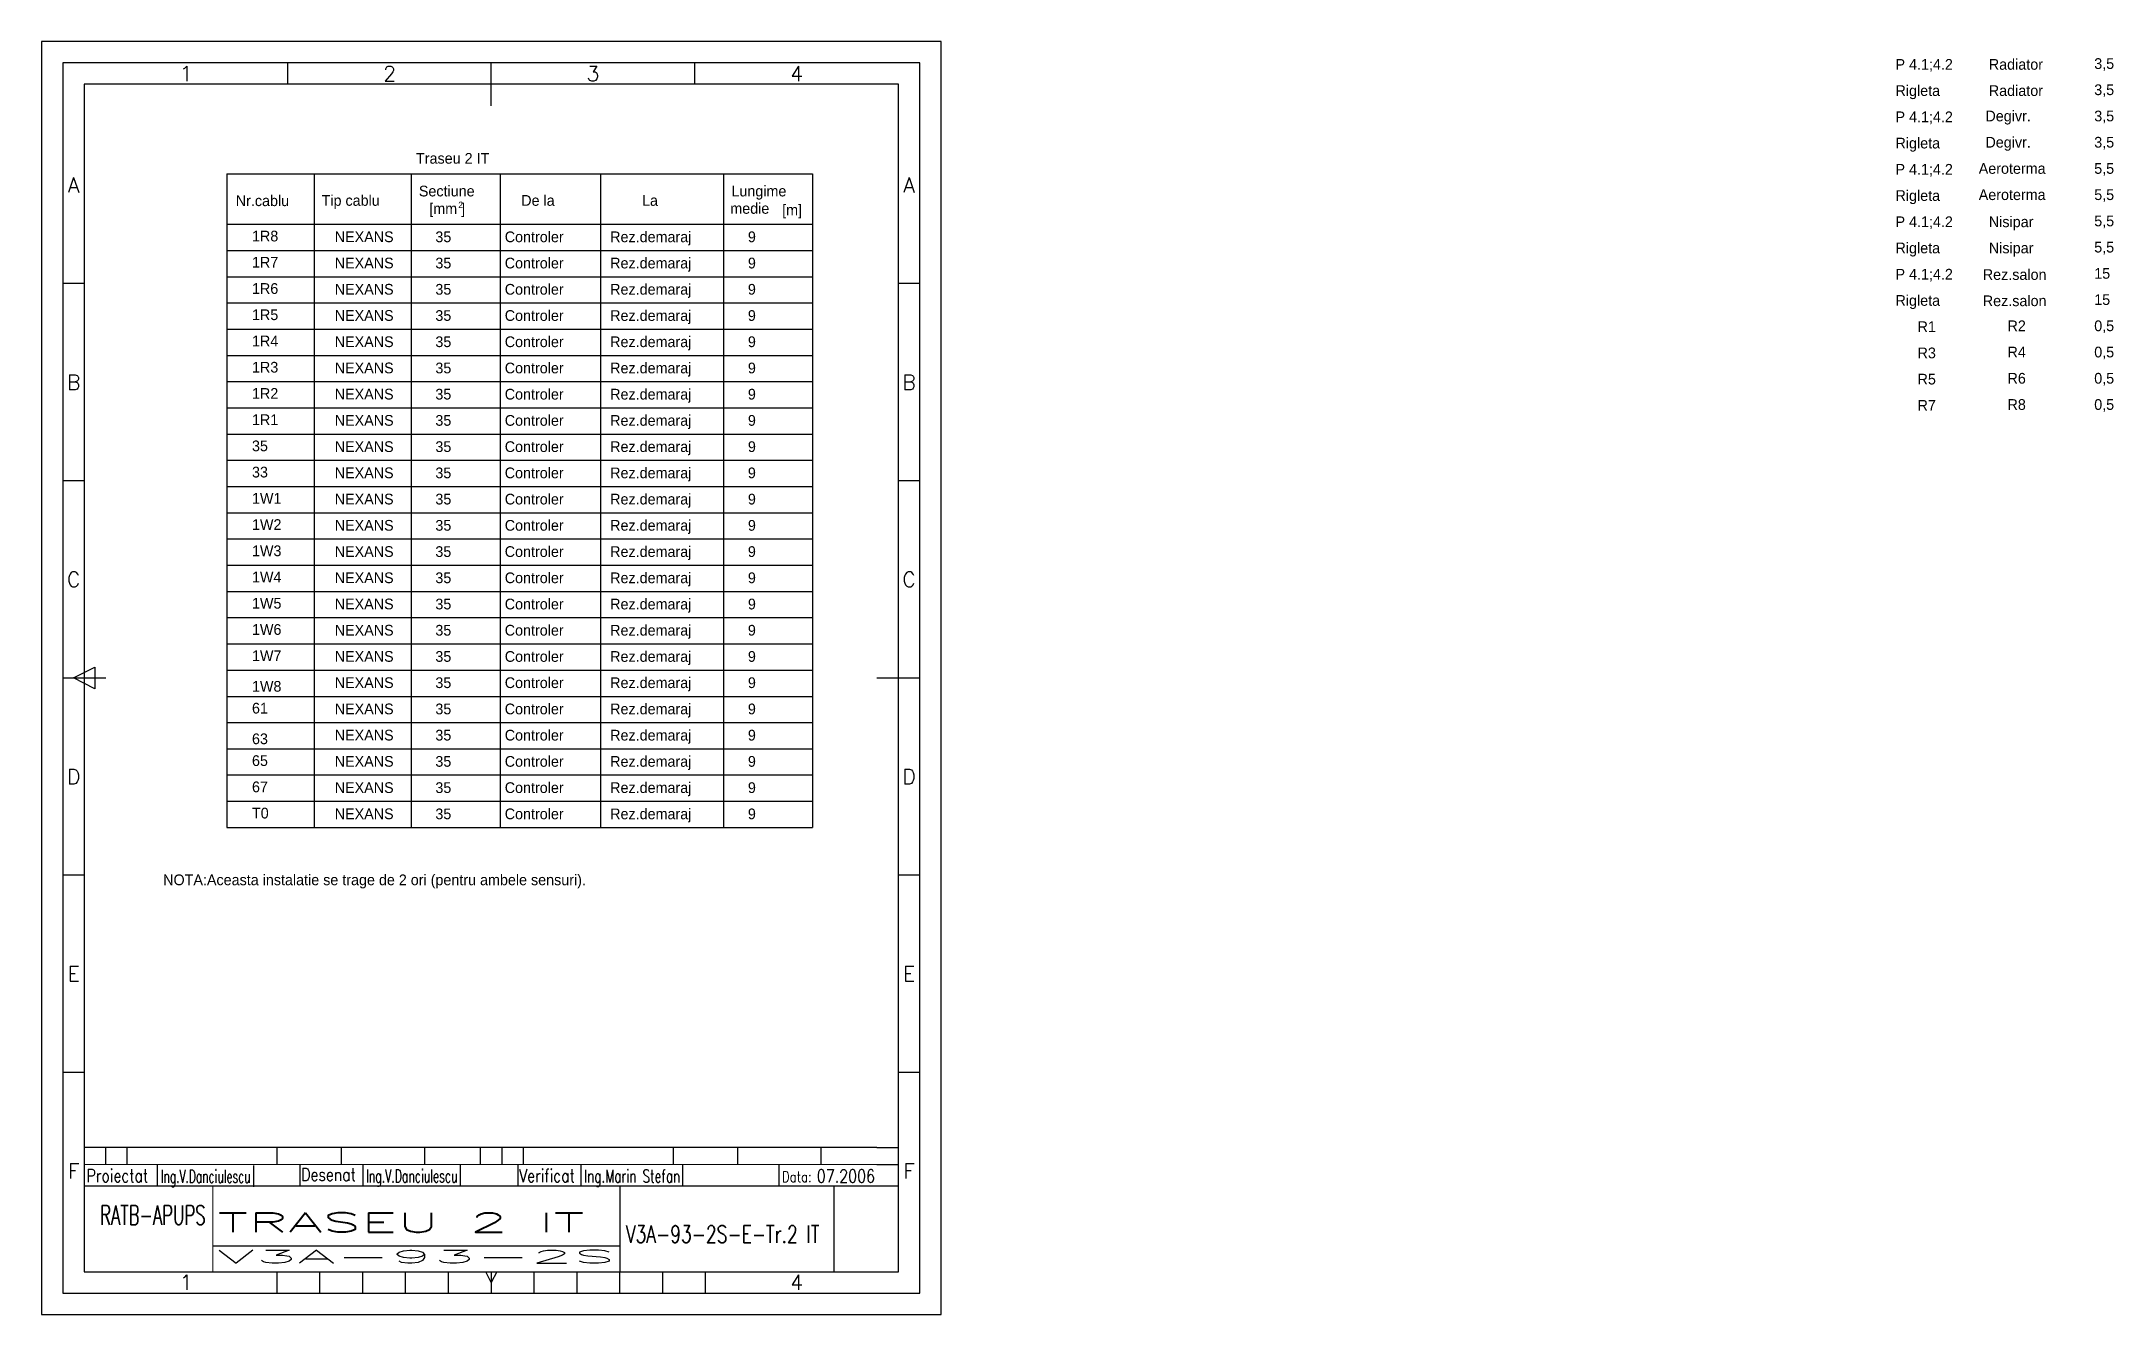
# Model space of a CAD drawing. Header units: millimetres. Extents: x 174 to 657, y 3 to 300.
import ezdxf
from ezdxf.enums import TextEntityAlignment as Align

# ---------------------------------------------------------------- set-up
doc = ezdxf.new("R2010")
doc.units = ezdxf.units.MM
doc.layers.add('INDICATOR', color=7, linetype='Continuous')
doc.styles.add('ISO', font='SIMPLEX.SHX')
doc.styles.add('ROMANS', font='ROMANS.shx', dxfattribs={"width": 0.8})

# ---------------------------------------------------------------- blocks, each defined once
blk = doc.blocks.new('a4')
at = {"color": 70}
for p, q in [((-152.5, 287), (-152.5, 292)), ((-105, 282), (-105, 292)), ((-57.5, 287), (-57.5, 292)), ((-200, 240.5), (-205, 240.5)), ((-5, 240.5), (-10, 240.5)), ((-200, 194.5), (-205, 194.5)), ((-5, 194.5), (-10, 194.5)), ((-202.5, 148.5), (-197.5, 151)), ((-197.5, 151), (-197.5, 146)), ((-205, 148.5), (-195, 148.5)), ((-197.5, 146), (-202.5, 148.5)), ((-15, 148.5), (-5, 148.5)), ((-200, 102.5), (-205, 102.5)), ((-5, 102.5), (-10, 102.5)), ((-200, 56.5), (-205, 56.5)), ((-5, 56.5), (-10, 56.5)), ((-155, 5), (-155, 10)), ((-145, 5), (-145, 10)), ((-135, 5), (-135, 10)), ((-125, 5), (-125, 10)), ((-115, 5), (-115, 10)), ((-105, 7.5), (-106.25, 10)), ((-103.75, 10), (-105, 7.5)), ((-105, 10), (-105, 5)), ((-95, 5), (-95, 10)), ((-85, 5), (-85, 10)), ((-75, 5), (-75, 10)), ((-65, 5), (-65, 10)), ((-55, 5), (-55, 10))]:
    blk.add_line(p, q, dxfattribs=at)
at = {"color": 240}
for points in [[(0, 0), (0, 297), (-210, 297), (-210, 0)], [(-5, 5), (-5, 292), (-205, 292), (-205, 5)]]:
    blk.add_lwpolyline(points, close=True, dxfattribs=at)
at = {"color": 70}
blk.add_lwpolyline([(-200, 287), (-200, 10), (-10, 10), (-10, 287)], close=True, dxfattribs=at)
at = {"color": 50, "style": 'ISO'}
for s, p in [('1', (-176.25, 289.5)), ('2', (-128.75, 289.5)), ('3', (-81.25, 289.5)), ('4', (-33.75, 289.5)), ('A', (-202.5, 263.5)), ('A', (-7.5, 263.5)), ('B', (-202.5, 217.5)), ('B', (-7.5, 217.5)), ('C', (-202.5, 171.5)), ('C', (-7.5, 171.5)), ('D', (-202.5, 125.5)), ('D', (-7.5, 125.5)), ('E', (-202.5, 79.5)), ('E', (-7.5, 79.5)), ('F', (-202.5, 33.5)), ('F', (-7.5, 33.5)), ('1', (-176.25, 7.5)), ('4', (-33.75, 7.5))]:
    blk.add_text(s, height=3.5, dxfattribs=at).set_placement(p, align=Align.MIDDLE)
blk = doc.blocks.new('indic-el')
at = {"layer": 'INDICATOR', "color": 1}
for p, q in [((-180, 25), (-180, 29)), ((-175, 25), (-175, 29)), ((-167.9, 20), (-167.9, 25)), ((-145.42, 19.8), (-145.42, 24.8)), ((-140, 25), (-140, 29)), ((-134.65, 20.08), (-134.65, 25.08)), ((-125, 25), (-125, 29)), ((-119.93, 20), (-119.93, 25)), ((-105.5, 25), (-105.5, 29)), ((-97.19, 20), (-97.19, 25)), ((-87.5, 25), (-87.5, 29)), ((-83.77, 20), (-83.77, 25)), ((-82.5, 25), (-82.5, 29)), ((-69.03, 20), (-69.03, 25)), ((-47.5, 25), (-47.5, 29)), ((-45.33, 20), (-45.33, 25)), ((-32.5, 25), (-32.5, 29)), ((-22.83, 20), (-22.83, 25)), ((-13, 25), (-13, 29)), ((-155, 6), (-60, 6))]:
    blk.add_line(p, q, dxfattribs=at)
at = {"layer": 'INDICATOR'}
blk.add_line((-92.5, 25), (-92.5, 29), dxfattribs=at)
at = {"layer": 'INDICATOR', "const_width": 0.3, "flags": 128}
for points in [[(0, 29), (-185, 29), (-185, 0)], [(0, 25), (-185, 25)], [(0, 20), (-185, 20)], [(-155, 0), (-155, 20)], [(-60, 0), (-60, 20)], [(-10, 0), (-10, 20)]]:
    blk.add_lwpolyline(points, dxfattribs=at)
at = {"layer": 'INDICATOR', "color": 1, "style": 'ROMANS', "width": 0.8}
for s, height, p in [('Proiectat', 3, (-184.48, 20.88)), ('Desenat', 3, (-134.37, 21.17)), ('Verificat', 3, (-83.49, 20.88)), ('Data:', 2.5, (-22.15, 20.88))]:
    blk.add_text(s, height=height, dxfattribs=at).set_placement(p)
at = {"layer": 'INDICATOR', "style": 'ROMANS', "width": 0.570908}
blk.add_text('RATB-APUPS', height=4.5, dxfattribs=at).set_placement((-181.28, 10.96), (-156.69, 10.96), align=Align.FIT)
at = {"layer": 'INDICATOR', "color": 1, "style": 'ROMANS'}
for tag, height, width, p, p2 in [('PROIECTAT', 3, 0.908325, (-167.12, 20.74), (-146.23, 20.74)), ('DESENAT', 3, 1.116423, (-119.25, 20.84), (-97.88, 20.84)), ('VERIFICAT', 3, 1.074468, (-68.34, 20.8), (-45.93, 20.8)), ('DATA', 3, 1.321041, (-14.04, 20.81), (-0.45, 20.81)), ('NUME_DESEN', 4.5, 2.080219, (-153.9, 9.22), (-61.18, 9.22)), ('NUMAR', 4, 2.383056, (-58.61, 6.76), (-11.4, 6.76)), ('ANS', 3, 11.421134, (-154.04, 2.01), (-61.04, 2.01))]:
    blk.add_attdef(tag, text='', height=height, dxfattribs=dict(at, width=width)).set_placement(p, p2, align=Align.FIT)

msp = doc.modelspace()

# ---------------------------------------------------------------- linework, layer by layer
at = {"color": 3}
for p, q in [((217.03, 269.32), (217.03, 116.81)), ((217.03, 269.32), (353.76, 269.32)), ((237.43, 269.32), (237.43, 116.81)), ((260.07, 269.32), (260.07, 116.81)), ((280.82, 269.32), (280.82, 116.81)), ((304.26, 269.32), (304.26, 116.81)), ((333.01, 269.32), (333.01, 116.81)), ((353.76, 269.32), (353.76, 116.81)), ((217.03, 257.54), (353.76, 257.54)), ((217.03, 116.81), (353.76, 116.81))]:
    msp.add_line(p, q, dxfattribs=at)
at = {"color": 2}
for p, q in [((217.03, 251.42), (353.76, 251.42)), ((217.03, 245.3), (353.76, 245.3)), ((217.03, 239.19), (353.76, 239.19)), ((217.03, 233.07), (353.76, 233.07)), ((217.03, 226.95), (353.76, 226.95)), ((217.03, 220.83), (353.76, 220.83)), ((217.03, 214.71), (353.76, 214.71)), ((217.03, 208.59), (353.76, 208.59)), ((217.03, 202.47), (353.76, 202.47)), ((217.03, 196.35), (353.76, 196.35)), ((217.03, 190.23), (353.76, 190.23)), ((217.03, 184.12), (353.76, 184.12)), ((217.03, 178), (353.76, 178)), ((217.03, 171.88), (353.76, 171.88)), ((217.03, 165.76), (353.76, 165.76)), ((217.03, 159.64), (353.76, 159.64)), ((217.03, 153.52), (353.76, 153.52)), ((217.03, 147.4), (353.76, 147.4)), ((217.03, 141.28), (353.76, 141.28)), ((217.03, 135.16), (353.76, 135.16)), ((217.03, 129.05), (353.76, 129.05)), ((217.03, 122.93), (353.76, 122.93))]:
    msp.add_line(p, q, dxfattribs=at)
for p, q in [((368.79, 42.18), (373.79, 42.18)), ((368.79, 38.18), (373.79, 38.18)), ((368.79, 33.18), (373.79, 33.18))]:
    msp.add_line(p, q)

# ---------------------------------------------------------------- block references
msp.add_blockref('a4', (383.79, 3.18), dxfattribs=at)
at = {"color": 3, "linetype": 'ByBlock'}
ref = msp.add_blockref('indic-el', (368.79, 13.18), dxfattribs=at)
ref.add_attrib('NUME_DESEN', 'TRASEU 2 IT ', dxfattribs={"layer": 'INDICATOR', "color": 1, "height": 4.5, "style": 'ROMANS', "width": 1.940294}).set_placement((214.89, 22.4), (307.61, 22.4), align=Align.FIT)
ref.add_attrib('ANS', 'V3A-93-2S', dxfattribs={"layer": 'INDICATOR', "color": 1, "height": 3, "style": 'ROMANS', "width": 3.518944}).set_placement((214.75, 15.19), (307.75, 15.19), align=Align.FIT)
ref.add_attrib('NUMAR', 'V3A-93-2S-E-Tr.2 IT ', dxfattribs={"layer": 'INDICATOR', "color": 1, "height": 4, "style": 'ROMANS', "width": 0.645411}).set_placement((310.18, 19.94), (357.39, 19.94), align=Align.FIT)
ref.add_attrib('DESENAT', 'Ing.V.Danciulescu', dxfattribs={"layer": 'INDICATOR', "color": 1, "height": 3, "style": 'ROMANS', "width": 0.566669}).set_placement((249.54, 34.02), (270.91, 34.02), align=Align.FIT)
ref.add_attrib('VERIFICAT', 'Ing.Marin Stefan', dxfattribs={"layer": 'INDICATOR', "color": 1, "height": 3, "style": 'ROMANS', "width": 0.612783}).set_placement((300.45, 33.97), (322.87, 33.97), align=Align.FIT)
ref.add_attrib('DATA', '07.2006', dxfattribs={"layer": 'INDICATOR', "color": 1, "height": 3, "style": 'ROMANS', "width": 0.748937}).set_placement((354.75, 33.98), (368.34, 33.98), align=Align.FIT)
ref.add_attrib('PROIECTAT', 'Ing.V.Danciulescu', dxfattribs={"layer": 'INDICATOR', "color": 1, "height": 3, "style": 'ROMANS', "width": 0.553941}).set_placement((201.67, 33.92), (222.56, 33.92), align=Align.FIT)

# ---------------------------------------------------------------- texts
at = {"color": 2}
for s, height, p in [('P 4.1;4.2', 2.5, (606.51, 293.58)), ('Radiator', 2.5, (628.29, 293.58)), ('3,5', 2.5, (652.89, 293.77)), ('3,5', 2.5, (652.89, 287.66)), ('Rigleta', 2.5, (606.51, 287.46)), ('Radiator', 2.5, (628.29, 287.46)), ('P 4.1;4.2', 2.5, (606.51, 281.34)), ('Degivr.', 2.5, (627.5, 281.54)), ('3,5', 2.5, (652.89, 281.54)), ('Rigleta', 2.5, (606.51, 275.22)), ('Degivr.', 2.5, (627.5, 275.42)), ('3,5', 2.5, (652.89, 275.42)), ('Traseu 2 IT', 2.5, (261.22, 271.66)), ('P 4.1;4.2', 2.5, (606.51, 269.1)), ('Aeroterma', 2.5, (625.93, 269.3)), ('5,5', 2.5, (652.89, 269.3)), ('Sectiune', 2.5, (261.88, 264.03)), ('Lungime', 2.5, (334.83, 264.03)), ('Nr.cablu', 2.5, (219.15, 261.77)), ('Tip cablu', 2.5, (239.18, 261.84)), ('[mm ]', 2.5, (264.31, 259.95)), ('2', 1.5, (271.09, 261.32)), ('De la', 2.5, (285.77, 261.84)), ('La', 2.5, (313.96, 261.84)), ('medie', 2.5, (334.56, 259.98)), ('[m]', 2.5, (346.67, 259.64)), ('Rigleta', 2.5, (606.51, 262.98)), ('Aeroterma', 2.5, (625.93, 263.18)), ('5,5', 2.5, (652.89, 263.18)), ('P 4.1;4.2', 2.5, (606.51, 256.86)), ('Nisipar', 2.5, (628.29, 256.86)), ('5,5', 2.5, (652.89, 257.06)), ('1R8', 2.5, (222.93, 253.53)), ('NEXANS', 2.5, (242.24, 253.36)), ('35', 2.5, (265.73, 253.35)), ('Controler', 2.5, (281.92, 253.35)), ('Rez.demaraj', 2.5, (306.53, 253.35)), ('9', 2.5, (338.67, 253.35)), ('Rigleta', 2.5, (606.51, 250.75)), ('Nisipar', 2.5, (628.29, 250.75)), ('5,5', 2.5, (652.89, 250.94)), ('1R7', 2.5, (222.93, 247.41)), ('NEXANS', 2.5, (242.24, 247.24)), ('35', 2.5, (265.73, 247.23)), ('Controler', 2.5, (281.92, 247.23)), ('Rez.demaraj', 2.5, (306.53, 247.23)), ('9', 2.5, (338.67, 247.23)), ('P 4.1;4.2', 2.5, (606.51, 244.63)), ('Rez.salon', 2.5, (626.88, 244.55)), ('15', 2.5, (652.89, 244.82)), ('1R6', 2.5, (222.93, 241.29)), ('NEXANS', 2.5, (242.24, 241.12)), ('35', 2.5, (265.73, 241.11)), ('Controler', 2.5, (281.92, 241.11)), ('Rez.demaraj', 2.5, (306.53, 241.11)), ('9', 2.5, (338.67, 241.11)), ('1R5', 2.5, (222.93, 235.17)), ('NEXANS', 2.5, (242.24, 235)), ('35', 2.5, (265.73, 234.99)), ('Controler', 2.5, (281.92, 234.99)), ('Rez.demaraj', 2.5, (306.53, 234.99)), ('9', 2.5, (338.67, 234.99)), ('Rigleta', 2.5, (606.51, 238.51)), ('Rez.salon', 2.5, (626.88, 238.43)), ('15', 2.5, (652.89, 238.7)), ('R1', 2.5, (611.66, 232.39)), ('R2', 2.5, (632.65, 232.59)), ('0,5', 2.5, (652.89, 232.59)), ('1R4', 2.5, (222.93, 229.05)), ('NEXANS', 2.5, (242.24, 228.88)), ('35', 2.5, (265.73, 228.87)), ('Controler', 2.5, (281.92, 228.87)), ('Rez.demaraj', 2.5, (306.53, 228.87)), ('9', 2.5, (338.67, 228.87)), ('R3', 2.5, (611.66, 226.27)), ('R4', 2.5, (632.65, 226.47)), ('0,5', 2.5, (652.89, 226.47)), ('1R3', 2.5, (222.93, 222.93)), ('NEXANS', 2.5, (242.24, 222.77)), ('35', 2.5, (265.73, 222.75)), ('Controler', 2.5, (281.92, 222.75)), ('Rez.demaraj', 2.5, (306.53, 222.75)), ('9', 2.5, (338.67, 222.75)), ('R5', 2.5, (611.66, 220.15)), ('R6', 2.5, (632.65, 220.35)), ('0,5', 2.5, (652.89, 220.35)), ('1R2', 2.5, (222.93, 216.81)), ('NEXANS', 2.5, (242.24, 216.65)), ('35', 2.5, (265.73, 216.64)), ('Controler', 2.5, (281.92, 216.64)), ('Rez.demaraj', 2.5, (306.53, 216.64)), ('9', 2.5, (338.67, 216.64)), ('1R1', 2.5, (222.93, 210.69)), ('NEXANS', 2.5, (242.24, 210.53)), ('35', 2.5, (265.73, 210.52)), ('Controler', 2.5, (281.92, 210.52)), ('Rez.demaraj', 2.5, (306.53, 210.52)), ('9', 2.5, (338.67, 210.52)), ('R7', 2.5, (611.66, 214.03)), ('R8', 2.5, (632.65, 214.23)), ('0,5', 2.5, (652.89, 214.23)), ('35', 2.5, (222.93, 204.58)), ('NEXANS', 2.5, (242.24, 204.41)), ('35', 2.5, (265.73, 204.4)), ('Controler', 2.5, (281.92, 204.4)), ('Rez.demaraj', 2.5, (306.53, 204.4)), ('9', 2.5, (338.67, 204.4)), ('33', 2.5, (222.93, 198.46)), ('NEXANS', 2.5, (242.24, 198.29)), ('35', 2.5, (265.73, 198.28)), ('Controler', 2.5, (281.92, 198.28)), ('Rez.demaraj', 2.5, (306.53, 198.28)), ('9', 2.5, (338.67, 198.28)), ('1W1', 2.5, (222.93, 192.34)), ('NEXANS', 2.5, (242.24, 192.17)), ('35', 2.5, (265.73, 192.16)), ('Controler', 2.5, (281.92, 192.16)), ('Rez.demaraj', 2.5, (306.53, 192.16)), ('9', 2.5, (338.67, 192.16)), ('1W2', 2.5, (222.93, 186.22)), ('Controler', 2.5, (281.92, 186.04)), ('Rez.demaraj', 2.5, (306.53, 186.04)), ('NEXANS', 2.5, (242.24, 186.05)), ('35', 2.5, (265.73, 186.04)), ('9', 2.5, (338.67, 186.04)), ('1W3', 2.5, (222.93, 180.1)), ('NEXANS', 2.5, (242.24, 179.93)), ('35', 2.5, (265.73, 179.92)), ('Controler', 2.5, (281.92, 179.92)), ('Rez.demaraj', 2.5, (306.53, 179.92)), ('9', 2.5, (338.67, 179.92)), ('1W4', 2.5, (222.93, 173.98)), ('NEXANS', 2.5, (242.24, 173.81)), ('35', 2.5, (265.73, 173.8)), ('Controler', 2.5, (281.92, 173.8)), ('Rez.demaraj', 2.5, (306.53, 173.8)), ('9', 2.5, (338.67, 173.8)), ('1W5', 2.5, (222.93, 167.86)), ('NEXANS', 2.5, (242.24, 167.7)), ('35', 2.5, (265.73, 167.68)), ('Controler', 2.5, (281.92, 167.68)), ('Rez.demaraj', 2.5, (306.53, 167.68)), ('9', 2.5, (338.67, 167.68)), ('1W6', 2.5, (222.93, 161.74)), ('NEXANS', 2.5, (242.24, 161.58)), ('35', 2.5, (265.73, 161.57)), ('Controler', 2.5, (281.92, 161.57)), ('Rez.demaraj', 2.5, (306.53, 161.57)), ('9', 2.5, (338.67, 161.57)), ('1W7', 2.5, (222.93, 155.62)), ('NEXANS', 2.5, (242.24, 155.46)), ('35', 2.5, (265.73, 155.45)), ('Controler', 2.5, (281.92, 155.45)), ('Rez.demaraj', 2.5, (306.53, 155.45)), ('9', 2.5, (338.67, 155.45)), ('1W8', 2.5, (222.93, 148.48)), ('NEXANS', 2.5, (242.24, 149.34)), ('35', 2.5, (265.73, 149.33)), ('Controler', 2.5, (281.92, 149.33)), ('Rez.demaraj', 2.5, (306.53, 149.33)), ('9', 2.5, (338.67, 149.33)), ('61', 2.5, (222.93, 143.39)), ('NEXANS', 2.5, (242.24, 143.22)), ('35', 2.5, (265.73, 143.21)), ('Controler', 2.5, (281.92, 143.21)), ('Rez.demaraj', 2.5, (306.53, 143.21)), ('9', 2.5, (338.67, 143.21)), ('63', 2.5, (222.93, 136.24)), ('NEXANS', 2.5, (242.24, 137.1)), ('35', 2.5, (265.73, 137.09)), ('Controler', 2.5, (281.92, 137.09)), ('Rez.demaraj', 2.5, (306.53, 137.09)), ('9', 2.5, (338.67, 137.09)), ('65', 2.5, (222.93, 131.15)), ('NEXANS', 2.5, (242.24, 130.98)), ('35', 2.5, (265.73, 130.97)), ('Controler', 2.5, (281.92, 130.97)), ('Rez.demaraj', 2.5, (306.53, 130.97)), ('9', 2.5, (338.67, 130.97)), ('67', 2.5, (222.93, 125.03)), ('NEXANS', 2.5, (242.24, 124.86)), ('35', 2.5, (265.73, 124.85)), ('Controler', 2.5, (281.92, 124.85)), ('Rez.demaraj', 2.5, (306.53, 124.85)), ('9', 2.5, (338.67, 124.85)), ('T0', 2.5, (222.93, 118.91)), ('NEXANS', 2.5, (242.24, 118.74)), ('35', 2.5, (265.73, 118.73)), ('Controler', 2.5, (281.92, 118.73)), ('Rez.demaraj', 2.5, (306.53, 118.73)), ('9', 2.5, (338.67, 118.73)), ('NOTA:Aceasta instalatie se trage de 2 ori (pentru ambele sensuri).', 2.5, (202.2, 103.34))]:
    msp.add_text(s, height=height, dxfattribs=at).set_placement(p)

doc.saveas('drawing.dxf')
